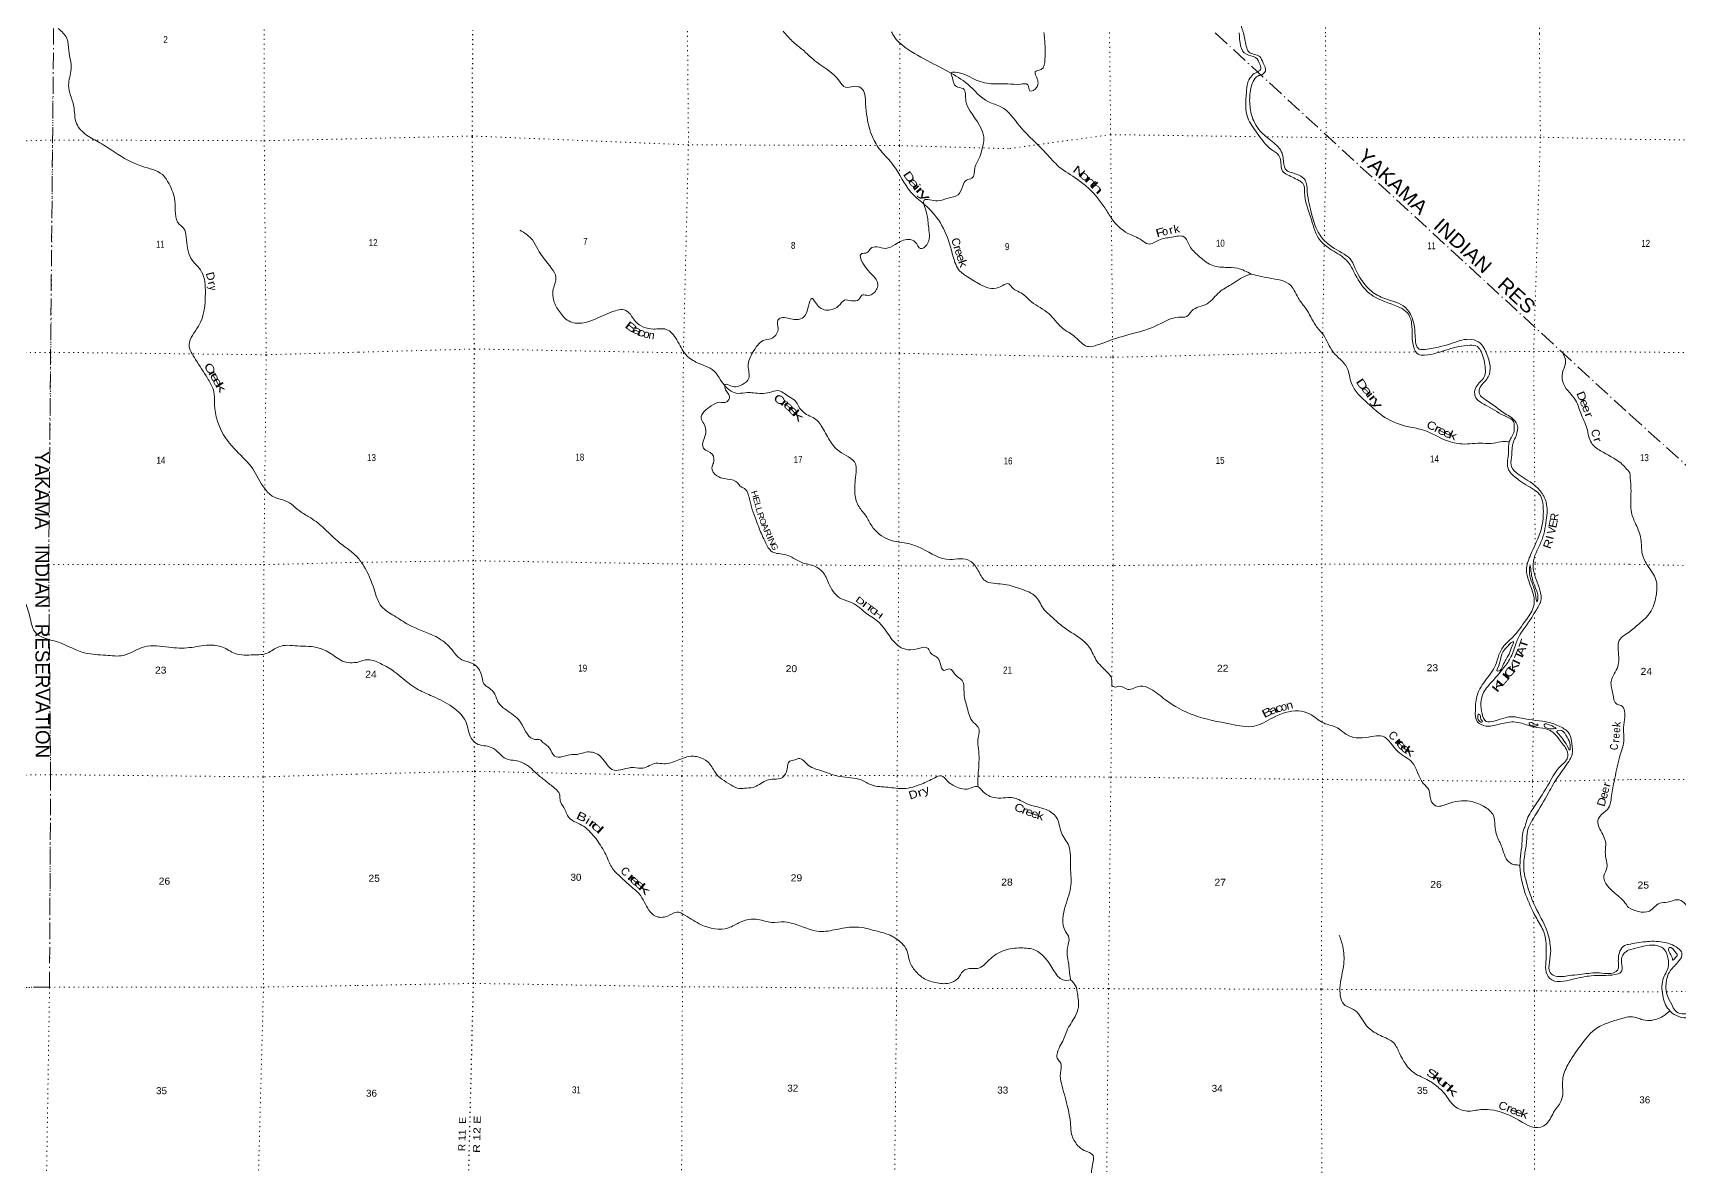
# Model space of a CAD drawing. Header units: feet. Extents: x -254670 to 6, y -549186 to -364975.
# Drawn here: x -103482 to -62341, y -531716 to -503384 of the extents above; entities that cross this region are included whole.
import ezdxf
from ezdxf.enums import TextEntityAlignment as Align

# ---------------------------------------------------------------- set-up
doc = ezdxf.new("R2010")
doc.units = ezdxf.units.FT
doc.header["$LTSCALE"] = 80
doc.linetypes.add('DOT_DASHED', pattern=[7.7, 5, -1.2, 0.3, -1.2])
doc.linetypes.add('DOTTED', pattern=[1.5, 0.3, -1.2])
for name, color, linetype, lineweight in [('39', 7, 'Continuous', 13), ('44', 7, 'DOT_DASHED', 13), ('6', 7, 'DOTTED', 25), ('7', 7, 'DOTTED', 13)]:
    doc.layers.add(name, color=color, linetype=linetype, lineweight=lineweight)
doc.layers.add('41', color=7, linetype='Continuous')

msp = doc.modelspace()

# ---------------------------------------------------------------- linework, layer by layer
at = {"layer": '39'}
for points in [[(-72596.5, -502221.86), (-72662.95, -502245.85), (-72707.64, -502394.52), (-72764.29, -502504.98), (-73091.1, -502832.01), (-73226.4, -503010.65), (-73279.3, -503215.6), (-73253.42, -503308.12), (-73230.29, -503384.97)], [(-107704.15, -503250.13), (-107786.14, -503487.6), (-107971.37, -503696.38), (-107915.26, -504022.04), (-107814.76, -504136.73), (-107796.72, -504235.23), (-107692.15, -504287.61), (-107676.13, -504404.2), (-107527.35, -504522.97), (-107479.14, -504635.57), (-107429, -504852.7), (-107429.17, -505091.86), (-107528.01, -505479.63), (-107628.89, -505899.55), (-107542.54, -506116.72), (-107595.06, -506430.18), (-107913.16, -506781.5), (-108235.19, -506998.16), (-108509.13, -507478.16), (-108636, -507672.96), (-108762.99, -508028.53), (-109053.02, -508520.57), (-109214.3, -509004.74), (-109254.84, -509434.78), (-109279.22, -509778.43), (-109198.95, -510069.95), (-109098.78, -510671), (-108913.97, -511063.15), (-108888.02, -511346.56), (-108698.94, -511389), (-108642.85, -511726.72), (-108653.01, -511871.41), (-108460.14, -512235.42), (-108367.76, -512470.69), (-108279.47, -512796.38), (-108299.91, -513254.59), (-108336.43, -513704.74), (-108185.81, -514072.72), (-107852.22, -514587.65), (-107687.46, -514885.3), (-107462.26, -515052.4), (-107309.58, -515354.06), (-107231.39, -515742.05), (-107046.49, -515993.5), (-106925.98, -516275.02), (-106696.89, -516633.05), (-106328.91, -516870.67), (-105769.62, -516833.18), (-105298.7, -516594.6), (-105121.64, -516550.6), (-104944.66, -516627.19), (-104600.82, -516878.85), (-104178.59, -517206.97), (-103830.68, -517386.27), (-103673.93, -517623.63), (-103543.46, -518045.85), (-103437.05, -518353.48), (-102869.92, -518611.44), (-102170.03, -518889.66), (-101661.09, -518944.56), (-101222.54, -518947.11), (-100691.29, -518732.73), (-100087.77, -518745.54), (-99574.78, -518754.21), (-99083.87, -518690.51), (-98743.92, -518741.18), (-98430.2, -518898.33), (-97963.5, -518935.09), (-97625.5, -518889.28), (-97335.69, -518730.87), (-96872.98, -518709.34), (-96327.83, -518764.28), (-95989.98, -518937.54), (-95654.15, -519118.84), (-95452.98, -519129.14), (-95381.81, -519121.92)], [(-102847.8, -503271.7), (-102636.1, -503520.13), (-102586.02, -503831.71), (-102525.99, -504286), (-102590.65, -504693.91), (-102464.26, -505202.55), (-102392.15, -505648.81), (-102142.89, -505936.52), (-101809.08, -506129.88), (-101429.03, -506373.54), (-100759.36, -506718.05), (-100246.51, -506927.7), (-100079.7, -507161.05), (-99935.15, -507583.29), (-99822.9, -508170.29), (-99716.34, -508266.89), (-99650.11, -508488.05), (-99533.8, -509018.78), (-99268.48, -509354.75), (-99172.29, -509887.47), (-99345.88, -510717.3), (-99579.56, -511175.24), (-99418.88, -511547.26), (-99119.46, -512017.92), (-98980.83, -512285.4), (-98942.81, -512568.83), (-98930.92, -512836.15), (-98886.8, -513031.15), (-98796.45, -513284.5), (-98396.5, -513835.68), (-97986.41, -514286.39), (-97849.78, -514519.7), (-97431.67, -515000.56), (-97176.23, -515079.26), (-96782.13, -515363.13), (-96540.82, -515510.15), (-96199.01, -515779.89), (-95748.67, -516186.43), (-95501.35, -516371.63), (-95374.26, -516490.08)], [(-78216.36, -503369.9), (-78200.06, -503526.72), (-78190.53, -504048.36), (-78287.51, -504297.24), (-78434.32, -504361.25), (-78410.43, -504461.72), (-78398.99, -504744.94), (-78563.93, -504831.01), (-78617.85, -504682.29), (-78800.64, -504665.89), (-79114.04, -504657.29), (-79531.93, -504656.54), (-79955.6, -504541.29), (-80445.44, -504367.68), (-80531.86, -504383.59), (-80515.97, -504467.98), (-80404.03, -504725.27), (-80237.39, -504777.79), (-80165.75, -505093.26), (-80059.8, -505338.49), (-79715.86, -506078.25), (-79760.5, -506283.04), (-79819.21, -506483.79), (-79942.37, -506760.74), (-80017.27, -507019.71), (-80149.96, -507061.65), (-80242.7, -507208.11), (-80361.72, -507430.84), (-80611.03, -507514.75), (-80866.34, -507582.58), (-81207.84, -507563.89), (-81156.25, -507857.23), (-81094.87, -508269.09), (-81143.99, -508682.76), (-81298.89, -508776.88), (-81429.13, -508613.96), (-81595.73, -508545.37), (-81933.54, -508673.3), (-82170.83, -508771.3), (-82393.76, -508734.74), (-82544.52, -508772.63), (-82633.15, -508876.92), (-82767.82, -508902.79), (-82676.14, -509240.38), (-82369.79, -509716.96), (-82535, -509931.57), (-82683.69, -509937.33), (-82737.92, -509929.2), (-82838.62, -510045.51), (-83027.55, -510079.32), (-83196.29, -510066.96), (-83345.28, -510211.31), (-83550.42, -510307.35), (-83849.59, -510222.46), (-84017.91, -510023.31), (-84098.7, -510215.98), (-84256.06, -510512.96), (-84455.04, -510550.77), (-84778.42, -510510.01), (-84864.94, -510570.11), (-84859.35, -510770.98), (-84992.46, -511005.74), (-85229.69, -511077.62), (-85487.49, -511368.39), (-85608.8, -511715.65), (-85591.38, -512016.96), (-85744.41, -512173.35), (-86041.83, -512206.96), (-86178.37, -512170.56), (-86192.59, -512242.84), (-86072.56, -512480.07), (-86143.16, -512608.49), (-86313.96, -512620.23), (-86529.13, -512710.23), (-86778.92, -513015.07), (-86716.94, -513149.76), (-86663.2, -513382.84), (-86742.28, -513716.12), (-86720.3, -513768.38), (-86505.64, -513915.39), (-86473.99, -514138.39), (-86516.43, -514254.81), (-86388.3, -514459.91), (-86197.58, -514528.54), (-85914.47, -514603.37), (-85762.08, -514744.24), (-85701.5, -514776.88), (-85576.65, -515031), (-85507.76, -515302.35), (-85408.28, -515570.38), (-85334.38, -515769.36)], [(-84731.92, -503344.05), (-84504.11, -503587.1), (-84267.48, -503786.37), (-83888.48, -504118.46), (-83324.95, -504587.46), (-83172.6, -504744.4), (-82973.65, -504720.65), (-82790.9, -504755.13), (-82671.24, -505161.06), (-82635.81, -505494.54), (-82502.26, -505980.85), (-82294.07, -506326.69), (-81979.43, -506686.78), (-81542.92, -507362.44), (-81228.13, -507654.24), (-81045.67, -507821.27), (-80691.21, -508346.14), (-80481.64, -508981.21), (-80323.69, -509332.99), (-80121.1, -509483.99), (-79810.1, -509673.35), (-79348.18, -509750.51), (-79092.82, -509658.57), (-78982.58, -509777.28), (-78822.04, -509861.92), (-78527.24, -510105.49), (-78091.91, -510403.53), (-77771.21, -510749.57), (-77432.2, -510987.19), (-77133.36, -511222.73), (-76815.79, -511163.04), (-76287, -510981.21), (-75502.94, -510747.63), (-75110.76, -510559.53), (-74853.44, -510491.7), (-74648.48, -510476), (-74523.61, -510337.64), (-74139.48, -510155.55), (-73825.42, -509862.87), (-73543.75, -509680.6), (-73151.48, -509452.33), (-73038.45, -509413.71)], [(-73036.88, -509414.38), (-73378.1, -509269.15), (-73673.39, -509246.52), (-74034.9, -509185.62), (-74353.84, -508954.06), (-74572.3, -508714.66), (-74716.45, -508483.42), (-75021.85, -508490.9), (-75341.46, -508562.63), (-75612.9, -508660.56), (-75777.43, -508561.85), (-76114.59, -508396.54), (-76517.63, -508032.28), (-76687.82, -507764.83), (-77375.37, -507046.55), (-77838.77, -506728.37), (-78147.47, -506406.45), (-78819, -505712.3), (-79288.08, -505233.43), (-79603.23, -505106.32), (-80118.61, -504665.53), (-80600.12, -504357.36), (-81210.17, -504030.88), (-81824.07, -503630.08), (-81976.37, -503451.04), (-82020.52, -503354.82)], [(-73332.57, -503382.82), (-73155.46, -503918.82), (-72928.61, -503999.57), (-72812.48, -504184.56), (-72800.68, -504299.07), (-72919.39, -504379.2), (-73120.84, -504627.89), (-73155.55, -504880.91), (-73120.75, -505505.62), (-72884.52, -505889.68), (-72519.77, -506306.1), (-72343.28, -506445), (-72273.68, -506776.54), (-72235.69, -506860.96), (-72127.36, -506931.46), (-71808.27, -507094.72), (-71744.08, -507143.04), (-71702.39, -507372.09), (-71551.03, -507982.96), (-71349.28, -508517.59), (-71114.73, -508748.99), (-70725.52, -509004.77), (-70635.3, -509089.29), (-70469.12, -509356.73), (-70132.67, -509847.41), (-69934.09, -509994.39), (-69299.8, -510260.66), (-69131.3, -510381.48), (-69025.4, -510646.79), (-68970.46, -511251.46), (-68862.34, -511418.36), (-68699.65, -511440.75), (-68108.66, -511297.2), (-67567.99, -511193.72), (-67381.22, -511228.2), (-67283.07, -511364.96), (-67185.54, -511782.91), (-67193.93, -511945.59), (-67391.38, -512200.32), (-67449.98, -512354.87), (-67438.17, -512465.36), (-67131.31, -512712.96), (-66647.72, -512984.98), (-66479.2, -513097.76), (-66459.41, -513234.38), (-66471.76, -513370.93), (-66540.38, -513511.41), (-66584.8, -513611.76), (-66603.44, -513866.81), (-66616.37, -514270.5), (-66415.99, -514509.87), (-66012.74, -514775.72), (-65834.23, -514914.63), (-65734.6, -515290.41), (-65781.85, -515768.35), (-66066.65, -516462.79), (-66155.79, -516802.08), (-66100.16, -517087.39), (-65964.49, -517519.47), (-65970.92, -517702.23), (-66162.55, -518055.39), (-66499.03, -518492.64), (-66738.64, -518737.25), (-66843.55, -518935.91), (-66930.51, -519194.85), (-67043.44, -519389.48), (-67321.56, -519784.66), (-67382.14, -519925.15), (-67433.24, -520324.75), (-67379.61, -520608.05), (-67170.9, -520714.88), (-66855.39, -520675.28), (-66475.53, -520611.69), (-66270.67, -520644.19), (-65969.51, -520737.12), (-65674.28, -520785.86), (-65495.65, -520866.52), (-65307.28, -521089.81), (-65127.09, -521375.34), (-65127.36, -521499.87), (-65304.63, -521716.47), (-65451.71, -521907.02), (-65582.8, -522133.75), (-65961.82, -522731.61), (-66155.47, -523090.79), (-66189.9, -523215.26), (-66232.3, -523311.59), (-66263.02, -523576.66), (-66318.63, -524201.21), (-66279.2, -524546.75), (-66179.57, -524924.54)], [(-73230.29, -503384.97), (-73159.02, -503711.93), (-73093.04, -503858.68), (-72822.08, -503977.67), (-72736.04, -504138.5), (-72680.22, -504339.46), (-72772.84, -504429.67), (-72865.32, -504461.65), (-72986.16, -504596), (-73054.96, -504820.83), (-73063.89, -505226.54), (-72972.25, -505586.23), (-72667.72, -505976.43), (-72362.9, -506232.07), (-72264.8, -506390.92), (-72211.24, -506702.33), (-72169.26, -506800.83), (-71938.44, -506903.68), (-71685.66, -507068.83), (-71632.03, -507354.14), (-71516.78, -507936.82), (-71363.01, -508364.91), (-71128.57, -508650.55), (-70653.09, -508956.7), (-70564.85, -509029.17), (-70440.77, -509254.34), (-70030.19, -509841.57), (-69699.1, -510026.95), (-69179.23, -510250.83), (-69037.03, -510453.95), (-68937.65, -510946.22), (-68835.94, -511289.86), (-68635.02, -511288.22), (-68267.21, -511218.58), (-67983.75, -511136.74), (-67768.61, -511062.81), (-67312.71, -511137.94), (-67180.56, -511343.05), (-67083.37, -511917.67), (-67143.9, -512038.07), (-67309.09, -512240.63), (-67331.57, -512411.32), (-67175.17, -512556.21), (-66683.71, -512906.58), (-66533.24, -513003.26), (-66386.96, -513180.28), (-66415.69, -513457.4), (-66482.34, -513615.96), (-66529.37, -513989.46), (-66527.9, -514236.51), (-66359.52, -514415.57), (-65813.96, -514832.32), (-65663.91, -515119.81), (-65658.85, -515563.7), (-65792.67, -516119.83), (-65990.74, -516659.77), (-65984.97, -516780.29), (-65817.39, -517318.88), (-65797.88, -517588.05), (-65927.01, -517838.89), (-66058.07, -518053.57), (-66386.68, -518569.17), (-66431.16, -518693.62), (-66562.46, -519018.76), (-66741.85, -519283.57), (-67027.86, -519614.46), (-67247.52, -519919.36), (-67292.18, -520130.18), (-67266.65, -520401.38), (-67160.6, -520598.4), (-66971.73, -520590.71), (-66479.26, -520481.12), (-66274.42, -520519.65), (-65587.54, -520627.34), (-65280.41, -520744.39), (-65077.87, -520919.5), (-65022.13, -521154.59), (-65010.65, -521415.72), (-65099.44, -521596.33), (-65365.48, -521977.47), (-65607.46, -522386.78), (-65942.22, -522958.61), (-66131.93, -523349.93), (-66150.54, -523592.93), (-66199.49, -523928.27), (-66218.47, -524337.97), (-66154.81, -524625.31), (-65995.13, -525103.63), (-65715.08, -525666.52), (-65599.25, -525984.08), (-65549.77, -526325.62)], [(-91311.21, -508312.99), (-91000.34, -508560.6), (-90864.24, -508793.83), (-90519.72, -509272.48), (-90411.71, -509491.6), (-90476.64, -509784.73), (-90465.23, -510082.02), (-90325.18, -510351.41), (-90092.64, -510586.83), (-89757.24, -510639.65), (-89473.78, -510557.81), (-89011.26, -510361.81), (-88665.6, -510320.25), (-88519.25, -510463.12), (-88419.1, -510601.89), (-87975.49, -510787.47), (-87654.06, -510796.08), (-87389.43, -511059.68), (-87167.22, -511425.63), (-86914.49, -511612.88), (-86458.92, -511838.65), (-86208.54, -512186.58), (-85853.39, -512396.1), (-85626.32, -512376.42), (-85473.64, -512384.73), (-85069.79, -512375.42), (-84866.77, -512327.58), (-84593.86, -512474.69), (-84423.34, -512593.5), (-84351.29, -512718.16), (-84182.92, -512899.23), (-83879.93, -513074.52), (-83779.77, -513209.27), (-83571.6, -513565.15), (-83335.13, -513840.75), (-82923.96, -514158.83), (-82916.53, -514436.02), (-82937.67, -514916.03), (-82835.9, -515235.56), (-82659.6, -515464.85), (-82519.5, -515708.14), (-82092.31, -516052.37), (-81570.19, -516161.76), (-81263.05, -516278.81), (-80564.48, -516551.22), (-80313.3, -516529.58), (-80056.27, -516590.29), (-79865.89, -516813.58), (-79685.65, -517079.03), (-79249.86, -517164.18), (-78826.19, -517275.41), (-78402.75, -517497.11), (-78208.55, -517806.77), (-78042.14, -517965.74), (-77769.43, -518205.25), (-77289.98, -518537.52), (-77081.48, -518742.76), (-76887.37, -519096.61), (-76594.72, -519408.46), (-76554.66, -519460.76), (-76518.84, -519621.5), (-76506.97, -519705.88), (-76392.52, -519734.21), (-76340.25, -519718.23), (-76121.43, -519796.96), (-75809.83, -519713.16), (-75546.81, -519789.96), (-75179.73, -520055.74), (-74461.32, -520444.68), (-73537.62, -520667.28), (-72959.11, -520716.53), (-72492.54, -520506.47), (-71855.29, -520336.89), (-71574.17, -520409.7), (-71227.1, -520637.29), (-70877.79, -520762.45), (-70667.17, -520917.48), (-70253.5, -521010.62), (-69958.06, -520962.94), (-69757.16, -520969.33), (-69364.23, -521357.68), (-69011.21, -521621.44), (-68733.09, -522148.17), (-68596.82, -522307.09), (-68547.15, -522562.26), (-68424.92, -522711.11), (-68141.54, -522663.42), (-67566.78, -522594.15), (-67187.39, -522743.47), (-66982.91, -522948.71), (-66947.3, -523203.85)], [(-73036.88, -509414.38), (-72599.1, -509511.57), (-72040.99, -509701.38), (-71838.83, -510049.22), (-71668.55, -510274.48), (-71422.36, -510698.72), (-71232.01, -510936.07), (-70985.83, -511362.32), (-70641.12, -511752.6), (-70529.46, -512144.46), (-70124.71, -512641.3), (-69693.53, -512995.57), (-69097.34, -513231.64), (-68725.85, -513316.67), (-68151.81, -513576.8), (-67762.24, -513661.86), (-67241.84, -513642.71), (-66982.67, -513645.19), (-66743.49, -513599.42), (-66584.5, -513610.36)], [(-63572.84, -514382.42), (-63791.31, -514145.02), (-64308.97, -513830.76), (-64533.56, -513635.53), (-64645.27, -513269.77), (-64799.14, -512889.89), (-64929.03, -512568.29), (-65223.51, -512174.09), (-65253.01, -511884.8), (-65179.98, -511565.58), (-65237.91, -511408.81)], [(-63572.84, -514382.42), (-63542.91, -514912.1), (-63530.01, -515376.83), (-63419.91, -515673.14), (-63295.47, -516031.74), (-63259.71, -516411.94), (-63122.8, -516710.29), (-62921.78, -517055.26), (-62918.52, -517479.51), (-63066.01, -517874.75), (-63341.58, -518160.68), (-63591.58, -518363.3)], [(-85334.38, -515769.36), (-85172.42, -516127.17), (-85010.18, -516354.43), (-84666.79, -516431.37), (-84269.42, -516624.9), (-83950.17, -516717.87), (-83725.52, -516886.99), (-83571.49, -517194.57), (-83272.88, -517534.55), (-83009.9, -517631.43), (-82638.82, -517907.27), (-82337.92, -518120.71), (-81780.78, -518754.4), (-81610.12, -518804.92), (-81348.87, -518773.25), (-81109.78, -518771.68), (-81037.72, -518894.33), (-80899.3, -518986.97), (-80809.23, -519141.79), (-80717.2, -519322.72), (-80574.47, -519282.8), (-80428.13, -519431.7), (-80261.68, -519572.6), (-80210.18, -519906.1), (-80132.59, -520257.74), (-79980.69, -520619.55), (-79906.5, -520685.96), (-79834.44, -520808.61), (-79867.14, -521061.63), (-79851.54, -521280.59), (-79850.7, -521814.86), (-79865.2, -522013.67), (-79862.67, -522231.56)], [(-95374.26, -516490.08), (-95211.15, -516715.7), (-94957.26, -517294.61), (-94767.34, -517724.78), (-94448.4, -517960.35), (-94089.26, -518181.94), (-93416.86, -518478.4), (-93085.89, -518720.02), (-92759.14, -519056.03), (-92498.16, -519146.88), (-92285.72, -519390.3), (-92189.94, -519687.73), (-92035.48, -519798.48), (-91915.3, -519965.41), (-91859.37, -520114.14), (-91658.88, -520305.31), (-91315.95, -520593.14), (-91255.88, -520685.64), (-90935.22, -521047.76), (-90808.66, -521056.02), (-90734.47, -521124.44), (-90568.03, -521267.35), (-90445.91, -521466.41), (-90245.03, -521478.82), (-90056.07, -521430.96), (-89881.26, -521423.24), (-89666.17, -521367.39), (-89334.83, -521442.3), (-88955.93, -521818.57), (-88746.94, -521796.86), (-88465.56, -521751.17), (-88238.57, -521767.64), (-87904.79, -521643.71), (-87713.96, -521658.12), (-87366.19, -521568.36), (-86996.3, -521468.6), (-86861.73, -521486.91), (-86618.9, -521609.87), (-86514.69, -521732.58), (-86434.63, -521871.31), (-86043.54, -522181.33), (-85830.78, -522276.11), (-85700.17, -522268.31), (-85485.15, -522246.6), (-85167.35, -522082.48), (-85018.59, -522042.57), (-84801.57, -522022.88), (-84648.51, -521856.45), (-84569.59, -521595.48), (-84438.91, -521557.55), (-84318.3, -521525.63), (-84141.8, -521662.53), (-83772.5, -521833.92), (-83302.68, -521977.37), (-82780.5, -522060.66), (-82523.61, -522185.65), (-82115.89, -522244.63), (-81724.19, -522277.47), (-81275.91, -522163.79), (-80944.07, -522007.72), (-80781.22, -521955.79), (-80622.8, -522092.65), (-80351.93, -522255.83), (-80133.01, -522290.37), (-79865.67, -522230.6), (-79731.34, -522355.37), (-79353.97, -522514.72), (-79118.88, -522503.09), (-78940.1, -522513.45), (-78805.62, -522571.94), (-78588.87, -522678.78), (-78163.2, -522800.06), (-77900.44, -522997.37), (-77776.72, -523381.22), (-77594.62, -523712.96), (-77553.45, -524181.02), (-77542.51, -524693.21), (-77674.21, -525197.12), (-77675.63, -525849.89), (-77589.59, -526010.73), (-77628.29, -526249.67), (-77601.01, -526637.37), (-77561.57, -526978.89), (-77547.69, -527063.27)], [(-66065.12, -516681.73), (-66083.53, -516830.32), (-66033.85, -517083.49), (-65932.11, -517413.07), (-65888.33, -517605.97), (-65870.04, -517507.58), (-65933.76, -517248.37), (-66033.49, -516918.79), (-66055.2, -516739.99), (-66063.11, -516681.73)], [(-63591.58, -518363.3), (-63853.32, -518615.9), (-63855.9, -518879.01), (-63890.91, -519272.62), (-63989.76, -519457.23), (-64040.31, -519603.76), (-63996.78, -519911.15), (-63896.88, -520164.4), (-63792.49, -520200.74), (-63702.84, -520548.38), (-63729.53, -520809.44), (-63717.98, -521040.44), (-63819.35, -521462.05), (-63947.14, -522016.18), (-64020.32, -522405.7), (-64133.68, -522797.16), (-64324.94, -522975.58), (-64369.35, -523071.91), (-64319.6, -523290.93), (-64175.72, -523644.69), (-64184.14, -523823.43), (-64168.49, -524014.27), (-64146.94, -524265.37), (-64217.67, -524456.06), (-64133.84, -524707.27), (-63967.45, -524874.28)], [(-66898.65, -519327.47), (-66819.83, -519114.71), (-66738.89, -518851.74), (-66616.03, -518709.35), (-66511.34, -518613.13), (-66483.19, -518601.13), (-66505.49, -518693.48), (-66590.36, -518914.27), (-66725.51, -519161.08), (-66870.55, -519339.58), (-66898.65, -519327.47)], [(-95382.73, -519122.01), (-95097.73, -519055.84), (-94794.57, -519152.8), (-94459.47, -519348.23), (-93889.84, -519783.1), (-93542.63, -519948.42), (-93062.99, -520194.32), (-92666.08, -520602.77), (-92526.35, -521014.77), (-92396.06, -521151.58), (-92028.6, -521246.64), (-91830.02, -521393.62), (-91657.54, -521534.53), (-91414.54, -521579.16), (-91145.55, -521684.08), (-90814.68, -521971.9), (-90714.4, -522050.41), (-90505.81, -522215.49), (-90313.44, -522446.81), (-90305.7, -522581.4), (-90215.66, -522748.27), (-90083.62, -523005.6), (-89722.44, -523217.14), (-89578.05, -523337.91), (-89327.59, -523647.68), (-89119.48, -524027.67), (-88975.43, -524307.11), (-88795.01, -524488.2), (-88534.36, -524729.69), (-88327.82, -524912.84), (-88203.69, -525111.91), (-87923.19, -525465.92), (-87619.82, -525466.46), (-87392.57, -525366.44), (-87187.81, -525443.14), (-86780.49, -525682.88), (-86099.58, -525760.43), (-85803.93, -525618.36), (-85534.54, -525540.51), (-85361.77, -525548.85), (-85020.39, -525623.78), (-84698.91, -525612.31), (-84476, -525654.89), (-84106.61, -525786.11), (-83821.46, -525850.89), (-83401.44, -525799.43), (-82967.35, -525739.95), (-82708.22, -525760.5), (-82495.38, -525815.11), (-82057.68, -525946.46), (-81768.8, -526143.81), (-81638.6, -526320.8), (-81586.86, -526549.86), (-81448.81, -526811.22), (-81236.28, -527012.45), (-80929.14, -527127.49), (-80585.62, -527144.18), (-80368.39, -527030.08), (-80233.36, -526839.52), (-80028.3, -526775.61), (-79867.56, -526771.88), (-79583.82, -526561.5), (-79211.62, -526323.15), (-78789.57, -526261.64), (-78438.09, -526314.5), (-77965.08, -526831.54), (-77742.57, -527060.91), (-77547.69, -527063.27)], [(-67300.76, -520508.2), (-67343.04, -520419.32), (-67361.13, -520423.3), (-67371.28, -520469.48), (-67343.38, -520575.98), (-67261.09, -520612.28), (-67257.04, -520598.23), (-67283.09, -520566.05), (-67300.76, -520508.2)], [(-65977.36, -520652.75), (-66075.76, -520630.48), (-66091.87, -520648.53), (-66009.63, -520708.93), (-65927.27, -520713.1), (-65872.98, -520693.11), (-65874.94, -520671.01), (-65915.13, -520672.95), (-65977.36, -520652.75)], [(-65409.56, -520774.15), (-65563.57, -520689.65), (-65712.23, -520683.36), (-65714.28, -520703.44), (-65559.75, -520780.04), (-65409.56, -520774.15)], [(-65064.65, -521303.15), (-65062.37, -521180.63), (-65140.32, -520993.7), (-65280.58, -520822.72), (-65354.91, -520822.59), (-65395.15, -520848.63), (-65343.08, -520921.03), (-65218.87, -521083.94), (-65108.76, -521264.91), (-65078.72, -521307.14), (-65064.65, -521303.15)], [(-66947.3, -523203.85), (-66911.58, -523404.77), (-66783.66, -523708.29), (-66589.67, -524116.37), (-66479.3, -524176.82), (-66390.92, -524187.02), (-66318.46, -524201.22)], [(-66179.57, -524924.54), (-65923.62, -525481.36), (-65741.54, -525821.13), (-65669.8, -526092.41), (-65662.37, -526369.6), (-65668.93, -526612.62), (-65663.45, -526863.7), (-65521.24, -527060.79), (-65230, -527095.46), (-64952.61, -527037.71), (-64534.55, -526958.12), (-63945.82, -526929.05), (-63795.01, -526871.07), (-63770.49, -526684.32), (-63764.01, -526473.44), (-63685.43, -526371.15), (-63609.49, -526317.35)], [(-63973.48, -524868.23), (-63694.77, -525131.86), (-63605.81, -525254.23)], [(-63605.81, -525254.23), (-63357.98, -525353.35), (-63084.6, -525339.94), (-62825.72, -525144.39), (-62632.35, -525119.36), (-62380.37, -525056.46), (-62080.01, -525289.4), (-61931.22, -525617.98), (-61938.8, -526162.8), (-62087.19, -526696.77), (-62026.46, -526950.45), (-61623.61, -527206.09), (-61113.18, -527321.61), (-60473.23, -527327.29), (-60252.34, -527402.94), (-60010.7, -527689.83), (-59987.7, -527866.89), (-59952.53, -528027.94), (-59983.08, -528084.06), (-60007.42, -528112.07), (-60094.22, -528151.79)], [(-70834.86, -525942.53), (-70745.08, -526227.9), (-70721.91, -526657.77), (-70815.67, -527272.21), (-70684.01, -527702.27), (-70475.27, -527799.06), (-70188.76, -528159.1), (-69805.66, -528453.03), (-69470.55, -528638.42), (-69326.45, -528893.76), (-68963.88, -529386.51), (-68600.65, -529575.96), (-68333.87, -529773.28), (-68203.56, -529902.06), (-67951.11, -530219.86), (-67637.96, -530340.93), (-67292.31, -530303.39), (-66974.91, -530322.04), (-66422.86, -530525.89), (-65796.49, -530739.92), (-65653.66, -530655.82), (-65452.05, -530334.82), (-65276.66, -530061.98), (-65249.42, -529549.85), (-65122.06, -529186.53), (-64799.54, -528701.05), (-64457.14, -528310), (-64091.08, -528123.86), (-63795.54, -528034.01), (-63612.27, -527982.54)], [(-65549.77, -526325.62), (-65578.53, -526616.8), (-65567.04, -526875.92), (-65428.61, -526964.55), (-65087.04, -526953.11), (-64821.78, -526927.47), (-64385.71, -526884.07), (-63931.6, -526858.78), (-63875.24, -526808.66), (-63856.86, -526672.12), (-63819.98, -526344.79), (-63701.12, -526198.38), (-63607.49, -526175.55)], [(-63609.49, -526317.35), (-63360.24, -526251.17), (-62806.66, -526232.22), (-62710.48, -526297.11), (-62613.46, -526540.95), (-62604.45, -526701.85), (-62727.2, -527006.75), (-62750.2, -527446.94), (-62599.58, -527803.67), (-62158.19, -528013.29), (-61887.88, -527918.33), (-61764.12, -527766.24), (-61707.63, -527744.45), (-61560.98, -527785.5), (-61251.47, -527849.6), (-60754.06, -527802.19), (-60563.3, -527867.62), (-60274.96, -528092.44), (-60128.01, -528394.87), (-60160.33, -528722.41), (-60412.47, -529117.05), (-60587.49, -529413.62), (-60658.43, -529799.24), (-60693.54, -530243.38), (-60598.17, -530740.54), (-60331.13, -531144.19), (-60159.74, -531402.53), (-60142.15, -531483.05), (-60182.02, -531732.13), (-60227.86, -532280.76), (-60193.57, -532576.51), (-60086.2, -533083.8), (-59835.94, -533591.9), (-59570.67, -533651.72), (-59330.45, -533540.51), (-58997.49, -533403.69), (-58780.22, -533416.99), (-58622.14, -533556.63), (-58614.41, -533914.56), (-58495.33, -534170.58), (-58191.96, -534558.35), (-57826.65, -534707.22), (-57586.67, -534632.19), (-57392.75, -534522.72), (-57233.54, -534489.45), (-56790.22, -534403.53), (-56580.39, -534324.31), (-56277.94, -534237.58), (-55651.15, -534100.43), (-55289.59, -533899.43), (-54886.12, -533752.96), (-54396.55, -533673.33), (-53666.72, -533476.45), (-53505.95, -533511.55), (-52976.18, -533747.82), (-52794.28, -533937.85), (-52605.09, -534244.55), (-52447.29, -534426.4), (-52247.64, -534672.84), (-51364.01, -535578.64), (-51111.81, -535789.19), (-50806.08, -535817.08), (-50463.49, -535746.66), (-49968.87, -535510.23), (-49773.28, -535453.05), (-49584.29, -535482.28), (-49109.24, -535468.92), (-48725.53, -535266.03), (-48195.98, -534919.23), (-48125.4, -534897.52), (-47958.34, -534894.45), (-47760.56, -534811.14), (-47372.67, -534584.16), (-47098.19, -534465.09), (-46910.7, -534415.9), (-46537.46, -533967.67), (-46340.31, -533671.23), (-46245.51, -533639.61), (-46060.64, -533682.89), (-45989.04, -533813.99), (-45876.41, -534132.31), (-45676.62, -534356.62), (-45505.07, -534590.84), (-45502.75, -534852.22), (-45536.21, -535352.67), (-45530.8, -535756.83), (-45509.19, -536144.99), (-45281.7, -536441.85), (-45010.92, -536582.13), (-44890.34, -536608.96), (-44790.31, -536700.01)], [(-63607.49, -526175.55), (-63184.19, -526105.4), (-62747.53, -526113.94), (-62372.19, -526268.89), (-62270.37, -526394.13), (-62370.45, -526618.74), (-62581.38, -526866.85), (-62670.16, -527210.15), (-62641.46, -527437.51), (-62524.27, -527675.43), (-62440.75, -527828.71), (-62070.81, -527885.12), (-61963.64, -527807.32), (-61829.63, -527627.13), (-61718.96, -527629.78), (-61467.92, -527711.64), (-61125.79, -527711.59), (-60825.84, -527699.23), (-60598.59, -527724.66), (-60173.97, -528036.73), (-60017.14, -528367.36), (-60070.84, -528885.78), (-60201.83, -529220.8), (-60466.26, -529649.55), (-60589.67, -530054.98), (-60601.97, -530398.72), (-60413.81, -530862.23), (-60096.22, -531229.98), (-60028.85, -531391.21), (-60068.75, -531646.33), (-60128.14, -532110.43), (-60059.51, -532695.91), (-59974.38, -533219.15), (-59871.21, -533446.93), (-59652.67, -533572.84), (-59349.68, -533403.68), (-58879.76, -533251.56), (-58605.05, -533405.93), (-58523.04, -533790.43), (-58496.13, -533983.6), (-58428.59, -534120.7), (-58137.28, -534506.39), (-57850.14, -534606.56), (-57601.99, -534513.48), (-57404.4, -534458.32), (-57160.6, -534415.48), (-56844.33, -534369.04), (-56612.05, -534241.69), (-56331.73, -534152.82), (-55960.88, -534070.5), (-55610.28, -534006.16), (-55260.81, -533807.11), (-54947.95, -533668.16), (-54546.87, -533577.97), (-53984.43, -533434.42), (-53615.79, -533382.25), (-53298.41, -533474.54), (-52841.17, -533722.45), (-52699.56, -533918.29), (-52629.95, -534045.36), (-52499.92, -534164.72), (-52328.47, -534415.02), (-51826.77, -534942.66), (-51373.01, -535415.73), (-51078.93, -535684.83), (-50752.99, -535698.76), (-50283.13, -535556.69), (-49797, -535386.56), (-49555.61, -535404.03), (-49297.97, -535399.47), (-49074.43, -535376.63), (-48745.12, -535183.49), (-48340.59, -534874.17), (-48136.92, -534813), (-47957.42, -534753.72), (-47699.09, -534642.6), (-47567.81, -534572.98), (-47323.67, -534477.88), (-46961.73, -534218.57), (-46641.5, -533874.59), (-46461.05, -533670.54), (-46383.21, -533461.89), (-46102.6, -533328.79), (-45960.07, -533383.89), (-45949.19, -533566.91), (-45743.69, -534149.15), (-45573.92, -534347.16), (-45380.02, -534549.33), (-45371.53, -534790.65), (-45425.33, -535015.53), (-45427.26, -535311.07)], [(-62502.96, -526569.73), (-62544.34, -526434.78), (-62595.58, -526267.61), (-62579.38, -526253.63), (-62437.18, -526358.99), (-62387.4, -526439.7), (-62436.17, -526511.81), (-62480.73, -526555.78), (-62502.96, -526569.73)], [(-77547.69, -527063.27), (-77423.44, -527206.1), (-77377.68, -527413.06), (-77352.28, -527738.49), (-77437.17, -527973.34), (-77644.91, -528340.52), (-77745.91, -528589.4), (-77836.7, -528765.99), (-77869.46, -529045.12), (-77795.34, -529145.68), (-77803.92, -529394.72), (-77774.35, -529651.86), (-77632.9, -530200.45), (-77547.57, -530682.65), (-77521.97, -530919.7), (-77371.89, -531199.16), (-77207.42, -531323.98), (-76986.7, -531452.92), (-76997.22, -531669.83), (-77028.01, -531967.03), (-76928.33, -532320.71)], [(-62571.06, -527831.47), (-62693.02, -527935.84), (-63080.35, -528076.37), (-63289.46, -528047.02), (-63402.6, -528005.09), (-63612.27, -527982.54)]]:
    msp.add_spline(points, degree=3, dxfattribs=at)
at = {"layer": '44'}
for p, q in [((-73933.61, -503383.99), (-63569.16, -512928.11)), ((-63569.16, -512928.11), (-31823.7, -541422.36))]:
    msp.add_line(p, q, dxfattribs=at)
for points in [[(-102964.98, -503272.75), (-103089.96, -516684.62), (-103041.22, -521929.41)], [(-103041.22, -521929.41), (-103067.05, -527239.27), (-108252.29, -527324.37)]]:
    msp.add_lwpolyline(points, dxfattribs=at)
at = {"layer": '6'}
msp.add_lwpolyline([(-92581.28, -549001.54), (-92586.65, -548609.88), (-92629.36, -543331.38), (-92668.05, -538050.88), (-92606.02, -532541.22), (-92471.44, -527148.92), (-92439.76, -521846.46), (-92470.45, -516582.04), (-92448.84, -511287.59), (-92499.48, -505962.88), (-92488.66, -503317.07)], dxfattribs=at)
at = {"layer": '7'}
for p, q in [((-71175.92, -503392.58), (-71190.02, -500690.79)), ((-68368.36, -511359.68), (-67286.66, -511355.87)), ((-65948.57, -514818.35), (-65938.35, -516152.5)), ((-65941.75, -517221.68), (-65943.66, -517370.34)), ((-65950.19, -517877.03), (-65984.84, -520564.7)), ((-65985.95, -520650.81), (-65986.78, -520715.57)), ((-65432.05, -522089.81), (-63594.26, -522054.37)), ((-65995.43, -523049.06), (-65975.02, -525150.58))]:
    msp.add_line(p, q, dxfattribs=at)
for points in [[(-65713.72, -470328.08), (-65721.65, -474374.79), (-65741.27, -479653.79), (-65754.9, -484944.86), (-65780.62, -490247.97), (-65832.75, -495635.46), (-65835.75, -500735.58), (-65833.32, -503408.42)], [(-103183.76, -548956.29), (-103166.47, -548651.58), (-103237.21, -543349.63), (-103161.07, -538023.75), (-103151.23, -532557.1), (-103067.05, -527239.27), (-103041.22, -521929.41), (-103089.86, -516673.72), (-103036.12, -511372.37), (-102989.83, -506065.49), (-102964.98, -503272.75)], [(-97705.62, -503295.59), (-97701.06, -506078.71), (-97652.49, -511430.88), (-97710.46, -516678.4), (-97724.22, -521984.26), (-97719.83, -527239.89), (-97864.4, -532609.9), (-97882.28, -538060.46), (-97932.28, -543406.47), (-97887.71, -548734.51), (-97874.43, -548979.35)], [(-87123.24, -503337.94), (-87099.51, -506181.47), (-87225.4, -511383.34), (-87246.98, -516663.74), (-87260.56, -521956.19), (-87249.98, -527230.62), (-87272.71, -532555.22), (-87299.32, -537853.65), (-87296.94, -543204.39), (-87389.06, -548583.07), (-87383.06, -549021.34)], [(-81947.64, -532162.11), (-81895.83, -527272.38), (-81882.2, -521953.81), (-81844.62, -516707.59), (-81835.01, -511393.03), (-81821.66, -506201), (-81814.5, -503357.35)], [(-76575.14, -503375.31), (-76547.18, -505927.28), (-76495.06, -511495.03), (-76488.35, -516699.14), (-76542.1, -521989.52), (-76601.88, -527279.89), (-76651.36, -532591.79), (-76659.42, -537892.31), (-76721.1, -543221.39), (-76827.2, -548559.88), (-76819.79, -549058.81)], [(-71208.17, -508580.2), (-71162.97, -506001.23), (-71175.92, -503392.58)], [(-65833.32, -503408.42), (-65806.69, -505990.78), (-65975.12, -511351.24), (-65949.37, -514713.02)], [(-110464.02, -506225.2), (-108210.49, -506196.28), (-102953.71, -506064.14), (-97701.06, -506078.71), (-95325.55, -506028.82)], [(-72812.5, -505978.58), (-76547.18, -505927.28), (-79099.5, -506278.2), (-81821.66, -506201), (-87099.51, -506181.47), (-92499.48, -505962.88), (-95325.55, -506028.82)], [(-63550.21, -506043.89), (-65806.69, -505990.78), (-71162.97, -506001.23), (-72663.53, -505980.62)], [(-63550.21, -506043.89), (-60525.54, -506075.11), (-54635.15, -506126.96), (-49511.06, -506106.05), (-44202.43, -506178.69), (-38885.59, -506225.24), (-33511.93, -506509.36), (-31775.63, -506473.9)], [(-71451.51, -549076.01), (-71444.77, -548535.41), (-71367.01, -543289.26), (-71319.12, -537933.05), (-71268.68, -532605.54), (-71283.84, -527295.47), (-71254.29, -522049.24), (-71268.66, -516670.36), (-71257.07, -511369.87), (-71209.83, -508674.81)], [(-95347.58, -511366.9), (-97652.49, -511430.88), (-102931.26, -511370.05), (-108330.83, -511435.68), (-113645.92, -511523.53), (-118959, -511611.39), (-123606.12, -511605.61), (-127131.74, -511561.26)], [(-95347.58, -511366.9), (-92448.84, -511287.59), (-87225.4, -511383.34), (-81835.01, -511393.03), (-76495.06, -511495.03), (-71257.07, -511369.87), (-68922.16, -511361.64)], [(-67175.68, -511355.48), (-65975.12, -511351.24), (-63564.84, -511360.63)], [(-63564.84, -511360.63), (-60598.56, -511398.72), (-54722.66, -511510.8), (-49409.15, -511452.78), (-44094.33, -511501.33), (-38821.84, -511561.69), (-33502.15, -511789.21), (-31782.91, -511766.91)], [(-103136.42, -516674.46), (-103089.86, -516673.72), (-97710.46, -516678.4), (-95369.26, -516621.1)], [(-66132.75, -516658.32), (-71268.66, -516670.36), (-76488.35, -516699.14), (-81844.62, -516707.59), (-87246.98, -516663.74), (-92470.45, -516582.04), (-95369.26, -516621.1)], [(-63579.44, -516670.82), (-65934.48, -516657.86), (-65990.31, -516657.99)], [(-65935.78, -516488.05), (-65934.48, -516657.86), (-65938.21, -516947.22)], [(-63579.44, -516670.82), (-60603.23, -516732.77), (-54712.61, -516748.43), (-49494.67, -516840.65), (-44195.67, -516846.89), (-38896.79, -516871.22), (-33564.65, -517040.5), (-31790.14, -517020.94)], [(-65987, -520732.47), (-66004.64, -522100.85), (-65997.93, -522791.21)], [(-95391.11, -521914.97), (-97724.22, -521984.26), (-103041.22, -521929.41), (-108344.24, -522013.25), (-113625.1, -522064.97), (-118978.42, -522168.85), (-123655.72, -522150.98), (-127189.71, -522097.69)], [(-95391.11, -521914.97), (-92439.76, -521846.46), (-87260.56, -521956.19), (-81882.2, -521953.81), (-76542.1, -521989.52), (-71254.29, -522049.24), (-66004.64, -522100.85), (-65558.55, -522092.24)], [(-31797.69, -522509.53), (-33570.72, -522282.06), (-38905.25, -522169.06), (-44139.9, -522171.24), (-49513.31, -522156.53), (-54767.55, -522076.16), (-60654.02, -522040.42), (-63594.26, -522054.37)], [(-65972.77, -525381.11), (-65953.79, -527335.18), (-65956.97, -532621.78), (-66085.57, -537988.2), (-66028.37, -543323.08), (-66118.77, -548585.15), (-66116.07, -549091.87)], [(-127218.76, -527377.47), (-123699.62, -527416.6), (-119008.26, -527448.56), (-113735.41, -527354.63), (-108449.75, -527321.3), (-103067.05, -527239.27), (-97719.83, -527239.89), (-95412.92, -527202.54)], [(-63608.84, -527356.91), (-65953.79, -527335.18), (-71283.84, -527295.47), (-76601.88, -527279.89), (-81895.83, -527272.38), (-87249.98, -527230.62), (-92471.44, -527148.92), (-95412.92, -527202.54)], [(-63608.84, -527356.91), (-60676.66, -527352.26), (-54779.97, -527363.93), (-49527.39, -527390), (-47419, -527397.27)]]:
    msp.add_lwpolyline(points, dxfattribs=at)

# ---------------------------------------------------------------- texts
at = {"layer": '41'}
for s, height, rotation, width, p in [('D', 200, 303.869, 1.5, (-81666.78, -507038.08)), ('N', 200, 323.372, 1.55, (-77395.44, -506927.61)), ('o', 200, 318.508, 1.9, (-77259.74, -507032.57)), ('a', 200, 309.505, 1.9, (-81537.71, -507203.42)), ('i', 200, 311.063, 1.75, (-81461.91, -507309.41)), ('r', 200, 311.975, 2.15, (-81377.38, -507392.77)), ('r', 200, 318.508, 2.1, (-77147.09, -507135.36)), ('t', 200, 316.777, 1.95, (-77048.1, -507235.69)), ('h', 200, 314.379, 2.1, (-76959.94, -507330.7)), ('y', 200, 311.975, 2.05, (-81273.59, -507506.73)), ('F', 200, 15.321, 1.4, (-75282.75, -508466.85)), ('r', 200, 12.684, 1.15, (-75016.16, -508405.67)), ('k', 200, 11.299, 1.1, (-74879.44, -508381.23)), ('C', 200, 286.954, 1.05, (-80505.31, -508639.19)), ('r', 200, 286.906, 1.25, (-80463.88, -508779.86)), ('e', 200, 288.937, 1.15, (-80426.29, -508896.04)), ('e', 200, 289.329, 1.2, (-80383.08, -509038.7)), ('k', 200, 289.329, 1.35, (-80331.14, -509182.32)), ('D', 200, 284.477, 1.1, (-99137.81, -509493.33)), ('y', 200, 274.407, 0.85, (-99078.55, -509772.17)), ('r', 200, 284.422, 1.2, (-99099.05, -509666.2)), ('B', 200, 323.537, 1.75, (-88585.01, -510823.01)), ('a', 200, 329.749, 1.6, (-88427.01, -510906.59)), ('c', 200, 340.078, 1.35, (-88303.51, -510963.78)), ('o', 200, 344.85, 1.05, (-88170.16, -511007.74)), ('C', 200, 303.19, 1.4, (-99147.8, -511822.34)), ('r', 200, 302.268, 1.75, (-99067.73, -511949.83)), ('e', 200, 300.757, 1.5, (-99014.97, -512043.77)), ('e', 200, 298.96, 1.45, (-98952.03, -512160.41)), ('k', 200, 302.878, 1.8, (-98868.59, -512297.16)), ('D', 200, 304.056, 1.55, (-70347.67, -512226.6)), ('C', 200, 326.845, 1.4, (-84881.26, -512633.53)), ('r', 200, 326.444, 1.8, (-84748.34, -512711.82)), ('a', 200, 308.315, 1.85, (-70214.37, -512383.55)), ('i', 200, 308.315, 1.6, (-70137.7, -512490.02)), ('r', 200, 307.842, 1.95, (-70062.7, -512579.89)), ('y', 200, 307.807, 1.9, (-69961.96, -512700.23)), ('D', 200, 291.989, 1.25, (-64867.76, -512503.1)), ('e', 200, 291.997, 1.25, (-64798.5, -512670.65)), ('e', 200, 318.763, 1.9, (-84649.37, -512794.96)), ('e', 200, 314.62, 2.05, (-84539.45, -512903.53)), ('k', 200, 314.184, 2.25, (-84433.64, -513014.65)), ('e', 200, 291.997, 1.25, (-64742.13, -512815.42)), ('r', 200, 292.049, 1.4, (-64684.22, -512970.33)), ('C', 200, 335.559, 1.2, (-68566.79, -513292.42)), ('r', 200, 332.881, 1.55, (-68423.56, -513362.45)), ('e', 200, 332.881, 1.4, (-68307.41, -513420.76)), ('e', 200, 333.633, 1.35, (-68168.9, -513488.26)), ('k', 200, 337.881, 1.45, (-68029.71, -513539.85)), ('r', 200, 288.472, 1.3, (-64469.26, -513587.16)), ('H', 150, 285.974, 1.2, (-85513.34, -514935.23)), ('E', 150, 287.048, 1.3, (-85467.76, -515086.47)), ('L', 150, 286.571, 1.15, (-85433.99, -515212.49)), ('L', 150, 287.232, 1.2, (-85403.4, -515332.7)), ('R', 150, 289.529, 1.2, (-85357.83, -515479.25)), ('O', 150, 290.375, 1.05, (-85305.8, -515626.59)), ('A', 150, 292.854, 1.25, (-85252.21, -515754.98)), ('R', 150, 294.354, 1.3, (-85182.03, -515911.95)), ('E', 200, 77.792, 1.2, (-65392.31, -515674.1)), ('I', 150, 294.354, 1.55, (-85128.95, -516029.56)), ('N', 150, 294.354, 1.25, (-85079.69, -516136.7)), ('G', 150, 292.891, 1.1, (-85016.07, -516262.66)), ('R', 200, 70.852, 1.2, (-65521.32, -516192)), ('I', 200, 75.152, 1.25, (-65477.96, -516025.4)), ('D', 150, 323.375, 1.6, (-82849.36, -517647.18)), ('I', 150, 323.375, 1.95, (-82735.76, -517731.69)), ('T', 150, 323.375, 1.9, (-82614.64, -517822.71)), ('C', 150, 324.636, 1.45, (-82511.61, -517897.38)), ('H', 150, 324.665, 1.65, (-82398.72, -517979.54)), ('A', 200, 69.198, 1.25, (-66197.06, -518868.63)), ('T', 200, 71.686, 1.4, (-66129.08, -518687.57)), ('K', 200, 57.875, 1.55, (-66394.32, -519288.3)), ('I', 200, 64.925, 1.55, (-66318.99, -519151.05)), ('T', 200, 66.925, 1.5, (-66241.86, -518981.1)), ('K', 200, 51.336, 1.75, (-66793.62, -519772.54)), ('L', 200, 48.952, 1.95, (-66688.65, -519649.69)), ('I', 200, 50.37, 2.1, (-66588.57, -519533.53)), ('C', 200, 51.37, 1.55, (-66496.33, -519419.77)), ('B', 200, 26.859, 1.5, (-72591.55, -520460.14)), ('a', 200, 22.038, 1.35, (-72451.88, -520403.39)), ('c', 200, 21.909, 1.4, (-72309.85, -520353.6)), ('o', 200, 14.931, 1.05, (-72194.37, -520324.8)), ('n', 200, 14.931, 1.15, (-72052.67, -520288.01)), ('e', 200, 84.464, 0.85, (-63812.22, -520822.75)), ('r', 200, 312.027, 2.15, (-69411.77, -521171.62)), ('e', 200, 312.925, 1.95, (-69340.57, -521261.06)), ('e', 200, 319.323, 1.85, (-69238.86, -521354.2)), ('k', 200, 326.233, 1.8, (-69136.41, -521423.31)), ('C', 200, 85.618, 0.8, (-63867, -521243.2)), ('e', 200, 84.413, 0.85, (-63824.7, -520968.62)), ('D', 200, 17.085, 1.15, (-81453.98, -522518.71)), ('r', 200, 18.205, 1.3, (-81284.99, -522467.7)), ('y', 200, 21.633, 1.3, (-81133.14, -522403.62)), ('e', 200, 75.785, 1.05, (-64133.35, -522472.14)), ('e', 200, 74.934, 1.05, (-64098.9, -522335.77)), ('r', 200, 74.934, 1.2, (-64060.79, -522197.69)), ('B', 200, 335.168, 1.45, (-89805.77, -523072.61)), ('C', 200, 336.291, 1.2, (-78873.08, -522853.23)), ('r', 200, 336.819, 1.45, (-78732.32, -522910.22)), ('e', 200, 337.758, 1.25, (-78611.82, -522951.85)), ('e', 200, 340.207, 1.2, (-78470.81, -523002.49)), ('k', 200, 344.501, 1.25, (-78328.94, -523054.38)), ('D', 200, 73.859, 1.15, (-64177.72, -522636.81)), ('i', 200, 329.873, 1.3, (-89657.59, -523156.75)), ('r', 200, 324.574, 1.85, (-89554.03, -523230.33)), ('d', 200, 318.62, 2.1, (-89439.4, -523327.71)), ('r', 200, 317.106, 2.15, (-88580.96, -524576.49)), ('e', 200, 317.264, 1.95, (-88493.38, -524656.9)), ('e', 200, 318.844, 1.9, (-88381.82, -524751.09)), ('k', 200, 318.026, 2.15, (-88270.05, -524860.44)), ('S', 200, 335.67, 1.4, (-68566.62, -529493.37)), ('k', 200, 325.205, 1.85, (-68426.75, -529590.71)), ('u', 200, 321.825, 1.9, (-68307.93, -529685.28)), ('n', 200, 319.609, 1.95, (-68199.71, -529782.74)), ('k', 200, 317.062, 2.2, (-68079.05, -529902.69)), ('C', 200, 341.145, 1.1, (-66773.46, -530306.25)), ('r', 200, 339.252, 1.35, (-66622.31, -530359.9)), ('e', 200, 339.254, 1.2, (-66507.16, -530408.42)), ('e', 200, 339.254, 1.2, (-66379.21, -530459.96)), ('k', 200, 340.179, 1.35, (-66239.51, -530506.53))]:
    msp.add_text(s, height=height, rotation=rotation, dxfattribs=dict(at, width=width)).set_placement(p, align=Align.CENTER)
for s, rotation, p in [('o', 11.978, (-75170.21, -508440.68)), ('n', 351.687, (-88032.63, -511036.75)), ('C', 283.035, (-64522.25, -513412.69)), ('R', 82.572, (-65358.87, -515498.9)), ('V', 77.792, (-65429.14, -515844.33)), ('k', 83.861, (-63802.26, -520680.57)), ('C', 314.146, (-69557.36, -521021.32)), ('r', 83.274, (-63834.21, -521091.87)), ('C', 318.242, (-88745.27, -524422.55))]:
    msp.add_text(s, height=200, rotation=rotation, dxfattribs=at).set_placement(p, align=Align.CENTER)
at = {"layer": '44', "width": 1.1}
msp.add_text('YAKAMA   INDIAN   RES', height=350, rotation=317.36, dxfattribs=at).set_placement((-70399.94, -506500.75))
at = {"layer": '44'}
msp.add_text('YAKAMA   INDIAN   RESERVATION', height=350, rotation=270.156, dxfattribs=at).set_placement((-103432.79, -513842.63))
at = {"layer": '6'}
for s, width, p in [('R 11  E', 1.1, (-92668.97, -530917.63)), ('R 12 E', 1.3, (-92299.46, -530922.96))]:
    msp.add_text(s, height=175, rotation=88.57, dxfattribs=dict(at, width=width)).set_placement(p, align=Align.CENTER)
at = {"layer": '7'}
for s, width, p in [('2', 0.85, (-100222.59, -503637.26)), ('11', 0.65, (-100400.62, -508755.91)), ('12', 0.85, (-95090.19, -508715.56)), ('7', 0.85, (-89730.86, -508683.39)), ('8', 0.85, (-84537.22, -508784.06)), ('9', 0.85, (-79188.49, -508815.16)), ('10', 0.85, (-73915.86, -508730.12)), ('11', 0.65, (-68626.18, -508791.09)), ('12', 0.85, (-63286.9, -508733.42)), ('14', 0.85, (-100394.52, -514157.52)), ('13', 0.85, (-95130.85, -514088.75)), ('18', 0.85, (-89924.25, -514077.98)), ('17', 0.85, (-84469.14, -514138.18)), ('16', 0.85, (-79221.98, -514173.39)), ('15', 0.85, (-73921.62, -514158.12)), ('14', 0.85, (-68564.64, -514123.1)), ('13', 0.85, (-63319.45, -514091.29)), ('19', 0.85, (-89852.97, -519352.55)), ('20', 1.1, (-84669.67, -519366.44)), ('22', 1.1, (-73890.61, -519357.82)), ('23', 1.1, (-68649.64, -519343.69)), ('23', 1.1, (-100431.23, -519402.63)), ('24', 1.1, (-95176.28, -519508.07)), ('21', 0.85, (-79236.02, -519402.91)), ('24', 1.1, (-63303.28, -519434.97)), ('26', 1.1, (-100338.93, -524679.31)), ('25', 1.1, (-95096.97, -524608.06)), ('30', 1.05, (-90047.38, -524582.52)), ('29', 1.1, (-84542.96, -524595.58)), ('28', 1.1, (-79281.7, -524702.79)), ('27', 1.1, (-73952.3, -524707.63)), ('26', 1.1, (-68559.86, -524762.36)), ('25', 1.1, (-63378.78, -524777.3)), ('35', 1.05, (-100404.88, -529918.35)), ('36', 1.05, (-95157.13, -529982.01)), ('31', 0.85, (-90009.77, -529896.08)), ('32', 1.05, (-84629.39, -529855.24)), ('33', 1.05, (-79380.99, -529903.18)), ('34', 1.05, (-74021.3, -529860.55)), ('35', 1.05, (-68891.57, -529910.92)), ('36', 1.05, (-63335.59, -530146.87))]:
    msp.add_text(s, height=175, dxfattribs=dict(at, width=width)).set_placement(p)

doc.saveas('drawing.dxf')
